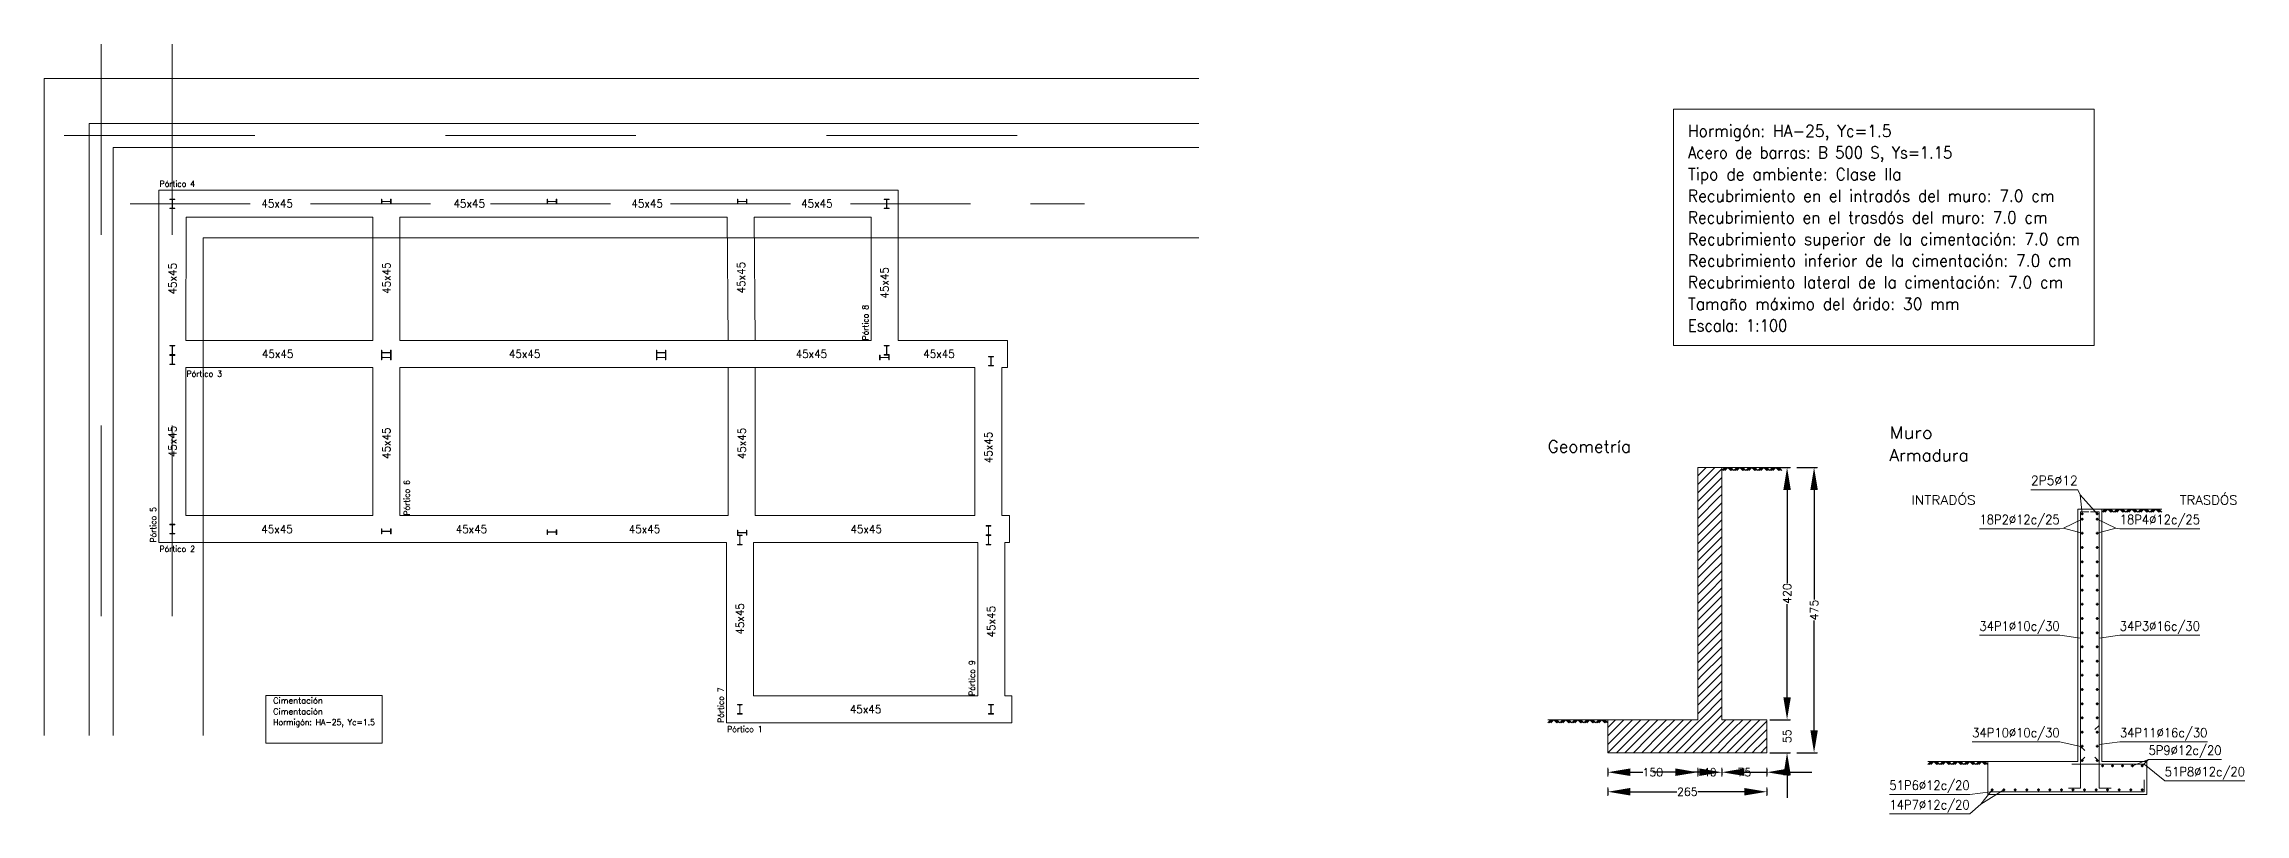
# Model space of a CAD drawing. Header units: millimetres. Extents: x 1 to 227, y -3 to 111.
# Drawn here: x 7.53 to 44.2, y 98.13 to 110.95 of the extents above; entities that cross this region are included whole.
import ezdxf
from ezdxf.enums import TextEntityAlignment as Align

# ---------------------------------------------------------------- set-up
doc = ezdxf.new("R2010")
doc.units = ezdxf.units.MM
for name, pattern in [('CYPE_PUNTO', [0.075, 0, -0.075]), ('Dash', [6.35, 3.175, -3.175]), ('Trazo pequeño', [3, 2, -1])]:
    doc.linetypes.add(name, pattern=pattern)
for name, color, linetype, lineweight in [('A-DETL', 90, 'Continuous', 5), ('BARRAS', 4, 'Continuous', 9), ('COTAS_BARRAS', 3, 'Continuous', 0), ('COTAS_GEOMETRIA', 3, 'Continuous', 0), ('GEOMETRIA', 2, 'Continuous', 0), ('LINEAS_REF_COTAS_GEOMETRIA', 3, 'Continuous', 0), ('MARCAS_SOLAPE', 3, 'Continuous', 0), ('REF_LINEA', 3, 'Continuous', 0), ('S-COLS', 52, 'Continuous', 5), ('TABLAS', 1, 'Continuous', 9), ('TITULOS', 9, 'Continuous', 0), ('VIG_CARAS', 5, 'Continuous', 9), ('VIG_DIM_VIGAS', 3, 'Continuous', 15), ('VIG_REF_PORTICOS', 3, 'Continuous', 9)]:
    doc.layers.add(name, color=color, linetype=linetype, lineweight=lineweight)
doc.styles.add('CYPETXT_0.2_romans', font='romans__.ttf', dxfattribs={"height": 0.133333})
doc.styles.add('CYPETXT_romans', font='romans__.ttf', dxfattribs={"height": 0.2})
doc.dimstyles.new('cype_arrow', dxfattribs={"dimtxt": 0.18, "dimasz": 0.375, "dimexe": 0.05, "dimexo": 0.05, "dimgap": 0, "dimtad": 0, "dimdec": 4, "dimzin": 0, "dimdsep": 46, "dimtxsty": 'CYPETXT_0.2_romans', "dimcen": 0.09, "dimadec": 0, "dimazin": 0, "dimtfac": 1, "dimtdec": 4, "dimtofl": 0, "dimtmove": 2, "dimatfit": 3, "dimfxl": 1, "dimtolj": 1, "dimtzin": 0, "dimarcsym": 0})

# ---------------------------------------------------------------- blocks, each defined once
blk = doc.blocks.new('TINI - IPE - Pilares - IPE 160-2355457-ESTRUCTURA CIMENTACION _ ESTRUCTURA')
at = {"layer": 'S-COLS'}
for p, q in [((-41, 80), (-41, 72.6)), ((41, 80), (-41, 80)), ((-41, 72.6), (-11.5, 72.6)), ((-2.5, 63.6), (-2.5, -63.6)), ((2.5, -63.6), (2.5, 63.6)), ((11.5, 72.6), (41, 72.6)), ((41, 72.6), (41, 80)), ((-11.5, -72.6), (-41, -72.6)), ((-41, -72.6), (-41, -80)), ((-41, -80), (41, -80)), ((41, -72.6), (11.5, -72.6)), ((41, -80), (41, -72.6))]:
    blk.add_line(p, q, dxfattribs=at)
for centre, start, end in [((-11.5, 63.6), 0, 90), ((11.5, 63.6), 90, 180), ((-11.5, -63.6), 270, 0), ((11.5, -63.6), 180, 270)]:
    blk.add_arc(centre, 9, start, end, dxfattribs=at)
blk = doc.blocks.new('TINI - IPE - Pilares - IPE 160-2206085-ESTRUCTURA CIMENTACION _ ESTRUCTURA')
at = {"layer": 'S-COLS'}
for p, q in [((-41, 80), (-41, 72.6)), ((41, 80), (-41, 80)), ((-41, 72.6), (-11.5, 72.6)), ((-2.5, 63.6), (-2.5, -63.6)), ((2.5, -63.6), (2.5, 63.6)), ((11.5, 72.6), (41, 72.6)), ((41, 72.6), (41, 80)), ((-11.5, -72.6), (-41, -72.6)), ((-41, -72.6), (-41, -80)), ((-41, -80), (41, -80)), ((41, -72.6), (11.5, -72.6)), ((41, -80), (41, -72.6))]:
    blk.add_line(p, q, dxfattribs=at)
for centre, start, end in [((-11.5, 63.6), 0, 90), ((11.5, 63.6), 90, 180), ((-11.5, -63.6), 270, 0), ((11.5, -63.6), 180, 270)]:
    blk.add_arc(centre, 9, start, end, dxfattribs=at)
blk = doc.blocks.new('TINI - IPE - Pilares - IPE 160-2206086-ESTRUCTURA CIMENTACION _ ESTRUCTURA')
at = {"layer": 'S-COLS'}
for p, q in [((-41, 80), (41, 80)), ((-41, 72.6), (-41, 80)), ((-11.5, 72.6), (-41, 72.6)), ((-2.5, -63.6), (-2.5, 63.6)), ((2.5, 63.6), (2.5, -63.6)), ((41, 72.6), (11.5, 72.6)), ((41, 80), (41, 72.6)), ((-41, -72.6), (-11.5, -72.6)), ((-41, -80), (-41, -72.6)), ((41, -80), (-41, -80)), ((11.5, -72.6), (41, -72.6)), ((41, -72.6), (41, -80))]:
    blk.add_line(p, q, dxfattribs=at)
for centre, start, end in [((-11.5, 63.6), 360, 90), ((11.5, 63.6), 90, 180), ((-11.5, -63.6), 270, 360), ((11.5, -63.6), 180, 270)]:
    blk.add_arc(centre, 9, start, end, dxfattribs=at)
blk = doc.blocks.new('A$C450033de')
at = {"layer": 'S-COLS', "color": 8}
for name, p in [('TINI - IPE - Pilares - IPE 160-2206086-ESTRUCTURA CIMENTACION _ ESTRUCTURA', (41, 8496)), ('TINI - IPE - Pilares - IPE 160-2206086-ESTRUCTURA CIMENTACION _ ESTRUCTURA', (41, 6058)), ('TINI - IPE - Pilares - IPE 160-2206086-ESTRUCTURA CIMENTACION _ ESTRUCTURA', (41, 5898)), ('TINI - IPE - Pilares - IPE 160-2206085-ESTRUCTURA CIMENTACION _ ESTRUCTURA', (11941, 6058)), ('TINI - IPE - Pilares - IPE 160-2206086-ESTRUCTURA CIMENTACION _ ESTRUCTURA', (41, 3080))]:
    blk.add_blockref(name, p, dxfattribs=at)
for name, p, rotation in [('TINI - IPE - Pilares - IPE 160-2355457-ESTRUCTURA CIMENTACION _ ESTRUCTURA', (3604, 8535), 89.9999999999999), ('TINI - IPE - Pilares - IPE 160-2355457-ESTRUCTURA CIMENTACION _ ESTRUCTURA', (6363, 8535), 89.9999999999999), ('TINI - IPE - Pilares - IPE 160-2206085-ESTRUCTURA CIMENTACION _ ESTRUCTURA', (9533, 8535), 89.9999999999999), ('TINI - IPE - Pilares - IPE 160-2355457-ESTRUCTURA CIMENTACION _ ESTRUCTURA', (11941, 8496), 180), ('TINI - IPE - Pilares - IPE 160-2206085-ESTRUCTURA CIMENTACION _ ESTRUCTURA', (3604, 6019), 269.9999999999999), ('TINI - IPE - Pilares - IPE 160-2206085-ESTRUCTURA CIMENTACION _ ESTRUCTURA', (3604, 5937), 89.9999999999999), ('TINI - IPE - Pilares - IPE 160-2206085-ESTRUCTURA CIMENTACION _ ESTRUCTURA', (8183, 6019), 90.00000000000001), ('TINI - IPE - Pilares - IPE 160-2206085-ESTRUCTURA CIMENTACION _ ESTRUCTURA', (8183, 5937), 89.9999999999999), ('TINI - IPE - Pilares - IPE 160-2206085-ESTRUCTURA CIMENTACION _ ESTRUCTURA', (11902, 5937), 89.9999999999999), ('TINI - IPE - Pilares - IPE 160-2206085-ESTRUCTURA CIMENTACION _ ESTRUCTURA', (13679, 5876), 180), ('TINI - IPE - Pilares - IPE 160-2206085-ESTRUCTURA CIMENTACION _ ESTRUCTURA', (3604, 3041), 269.9999999999999), ('TINI - IPE - Pilares - IPE 160-2206085-ESTRUCTURA CIMENTACION _ ESTRUCTURA', (6363, 3029), 90.00000000000001), ('TINI - IPE - Pilares - IPE 160-2206085-ESTRUCTURA CIMENTACION _ ESTRUCTURA', (9533, 3019), 90.00000000000001), ('TINI - IPE - Pilares - IPE 160-2206085-ESTRUCTURA CIMENTACION _ ESTRUCTURA', (9494, 2898), 180), ('TINI - IPE - Pilares - IPE 160-2206085-ESTRUCTURA CIMENTACION _ ESTRUCTURA', (13637, 3058), 180), ('TINI - IPE - Pilares - IPE 160-2206085-ESTRUCTURA CIMENTACION _ ESTRUCTURA', (13637, 2898), 180), ('TINI - IPE - Pilares - IPE 160-2206085-ESTRUCTURA CIMENTACION _ ESTRUCTURA', (9494, 80), 180), ('TINI - IPE - Pilares - IPE 160-2206085-ESTRUCTURA CIMENTACION _ ESTRUCTURA', (13679, 80), 180)]:
    blk.add_blockref(name, p, dxfattribs=dict(at, rotation=rotation))
blk = doc.blocks.new('*D141')
at = {"layer": 'COTAS_GEOMETRIA', "color": 0, "lineweight": -2, "transparency": 16777216}
for p, q in [((33.58, 98.876), (33.58, 98.776)), ((33.955, 98.826), (34.166, 98.826)), ((34.705, 98.826), (34.494, 98.826)), ((35.08, 98.876), (35.08, 98.776))]:
    blk.add_line(p, q, dxfattribs=at)
at = {"layer": 'COTAS_GEOMETRIA', "color": 0, "transparency": 16777216}
for points in [[(33.955, 98.889), (33.955, 98.764), (33.58, 98.826)], [(34.705, 98.889), (34.705, 98.764), (35.08, 98.826)]]:
    blk.add_solid(points, dxfattribs=at)
at = {"layer": 'Defpoints', "color": 0, "transparency": 16777216}
for p in [(33.58, 98.926), (35.08, 98.926), (35.08, 98.826)]:
    blk.add_point(p, dxfattribs=at)
at = {"layer": 'COTAS_GEOMETRIA', "color": 0, "transparency": 16777216, "insert": (34.33, 98.826), "char_height": 0.1333, "attachment_point": 5, "style": 'CYPETXT_0.2_romans'}
blk.add_mtext('\\A1;150', dxfattribs=at)
blk = doc.blocks.new('*D142')
at = {"layer": 'COTAS_GEOMETRIA', "color": 0, "lineweight": -2, "transparency": 16777216}
for p, q in [((34.705, 98.826), (34.33, 98.826)), ((35.08, 98.876), (35.08, 98.776)), ((35.48, 98.876), (35.48, 98.776)), ((35.855, 98.826), (36.23, 98.826))]:
    blk.add_line(p, q, dxfattribs=at)
at = {"layer": 'COTAS_GEOMETRIA', "color": 0, "transparency": 16777216}
for points in [[(34.705, 98.889), (34.705, 98.764), (35.08, 98.826)], [(35.855, 98.889), (35.855, 98.764), (35.48, 98.826)]]:
    blk.add_solid(points, dxfattribs=at)
at = {"layer": 'Defpoints', "color": 0, "transparency": 16777216}
for p in [(35.08, 98.926), (35.48, 98.926), (35.48, 98.826)]:
    blk.add_point(p, dxfattribs=at)
at = {"layer": 'COTAS_GEOMETRIA', "color": 0, "transparency": 16777216, "insert": (35.28, 98.826), "char_height": 0.1333, "attachment_point": 5, "style": 'CYPETXT_0.2_romans'}
blk.add_mtext('\\A1;40', dxfattribs=at)
blk = doc.blocks.new('*D143')
at = {"layer": 'COTAS_GEOMETRIA', "color": 0, "lineweight": -2, "transparency": 16777216}
for p, q in [((35.105, 98.826), (34.73, 98.826)), ((35.48, 98.876), (35.48, 98.776)), ((36.23, 98.876), (36.23, 98.776)), ((36.605, 98.826), (36.98, 98.826))]:
    blk.add_line(p, q, dxfattribs=at)
at = {"layer": 'COTAS_GEOMETRIA', "color": 0, "transparency": 16777216}
for points in [[(35.105, 98.889), (35.105, 98.764), (35.48, 98.826)], [(36.605, 98.889), (36.605, 98.764), (36.23, 98.826)]]:
    blk.add_solid(points, dxfattribs=at)
at = {"layer": 'Defpoints', "color": 0, "transparency": 16777216}
for p in [(35.48, 98.926), (36.23, 98.926), (36.23, 98.826)]:
    blk.add_point(p, dxfattribs=at)
at = {"layer": 'COTAS_GEOMETRIA', "color": 0, "transparency": 16777216, "insert": (35.855, 98.826), "char_height": 0.1333, "attachment_point": 5, "style": 'CYPETXT_0.2_romans'}
blk.add_mtext('\\A1;75', dxfattribs=at)
blk = doc.blocks.new('*D144')
at = {"layer": 'COTAS_GEOMETRIA', "color": 0, "lineweight": -2, "transparency": 16777216}
for p, q in [((33.58, 98.551), (33.58, 98.451)), ((33.955, 98.501), (34.73, 98.501)), ((35.855, 98.501), (35.079, 98.501)), ((36.23, 98.551), (36.23, 98.451))]:
    blk.add_line(p, q, dxfattribs=at)
at = {"layer": 'COTAS_GEOMETRIA', "color": 0, "transparency": 16777216}
for points in [[(33.955, 98.564), (33.955, 98.439), (33.58, 98.501)], [(35.855, 98.564), (35.855, 98.439), (36.23, 98.501)]]:
    blk.add_solid(points, dxfattribs=at)
at = {"layer": 'Defpoints', "color": 0, "transparency": 16777216}
for p in [(33.58, 98.601), (36.23, 98.601), (36.23, 98.501)]:
    blk.add_point(p, dxfattribs=at)
at = {"layer": 'COTAS_GEOMETRIA', "color": 0, "transparency": 16777216, "insert": (34.905, 98.501), "char_height": 0.1333, "attachment_point": 5, "style": 'CYPETXT_0.2_romans'}
blk.add_mtext('\\A1;265', dxfattribs=at)
blk = doc.blocks.new('*D145')
at = {"layer": 'COTAS_GEOMETRIA', "color": 0, "lineweight": -2, "transparency": 16777216}
for p, q in [((36.567, 100.076), (36.567, 100.451)), ((36.28, 99.701), (36.617, 99.701)), ((36.28, 99.151), (36.617, 99.151)), ((36.567, 98.776), (36.567, 98.401))]:
    blk.add_line(p, q, dxfattribs=at)
at = {"layer": 'COTAS_GEOMETRIA', "color": 0, "transparency": 16777216}
for points in [[(36.505, 100.076), (36.63, 100.076), (36.567, 99.701)], [(36.505, 98.776), (36.63, 98.776), (36.567, 99.151)]]:
    blk.add_solid(points, dxfattribs=at)
at = {"layer": 'Defpoints', "color": 0, "transparency": 16777216}
for p in [(36.23, 99.701), (36.567, 99.701), (36.23, 99.151)]:
    blk.add_point(p, dxfattribs=at)
at = {"layer": 'COTAS_GEOMETRIA', "color": 0, "transparency": 16777216, "insert": (36.567, 99.426), "char_height": 0.1333, "attachment_point": 5, "rotation": 90, "style": 'CYPETXT_0.2_romans'}
blk.add_mtext('\\A1;55', dxfattribs=at)
blk = doc.blocks.new('*D146')
at = {"layer": 'COTAS_GEOMETRIA', "color": 0, "lineweight": -2, "transparency": 16777216}
for p, q in [((36.28, 103.901), (36.617, 103.901)), ((36.567, 103.526), (36.567, 101.976)), ((36.567, 100.076), (36.567, 101.627)), ((36.28, 99.701), (36.617, 99.701))]:
    blk.add_line(p, q, dxfattribs=at)
at = {"layer": 'COTAS_GEOMETRIA', "color": 0, "transparency": 16777216}
for points in [[(36.505, 103.526), (36.63, 103.526), (36.567, 103.901)], [(36.505, 100.076), (36.63, 100.076), (36.567, 99.701)]]:
    blk.add_solid(points, dxfattribs=at)
at = {"layer": 'Defpoints', "color": 0, "transparency": 16777216}
for p in [(36.23, 103.901), (36.567, 103.901), (36.23, 99.701)]:
    blk.add_point(p, dxfattribs=at)
at = {"layer": 'COTAS_GEOMETRIA', "color": 0, "transparency": 16777216, "insert": (36.567, 101.801), "char_height": 0.1333, "attachment_point": 5, "rotation": 90, "style": 'CYPETXT_0.2_romans'}
blk.add_mtext('\\A1;420', dxfattribs=at)
blk = doc.blocks.new('*D147')
at = {"layer": 'COTAS_GEOMETRIA', "color": 0, "lineweight": -2, "transparency": 16777216}
for p, q in [((36.73, 103.901), (37.067, 103.901)), ((37.017, 103.526), (37.017, 101.701)), ((37.017, 99.526), (37.017, 101.352)), ((36.73, 99.151), (37.067, 99.151))]:
    blk.add_line(p, q, dxfattribs=at)
at = {"layer": 'COTAS_GEOMETRIA', "color": 0, "transparency": 16777216}
for points in [[(36.955, 103.526), (37.08, 103.526), (37.017, 103.901)], [(36.955, 99.526), (37.08, 99.526), (37.017, 99.151)]]:
    blk.add_solid(points, dxfattribs=at)
at = {"layer": 'Defpoints', "color": 0, "transparency": 16777216}
for p in [(36.68, 103.901), (37.017, 103.901), (36.68, 99.151)]:
    blk.add_point(p, dxfattribs=at)
at = {"layer": 'COTAS_GEOMETRIA', "color": 0, "transparency": 16777216, "insert": (37.017, 101.526), "char_height": 0.1333, "attachment_point": 5, "rotation": 90, "style": 'CYPETXT_0.2_romans'}
blk.add_mtext('\\A1;475', dxfattribs=at)

msp = doc.modelspace()

# ---------------------------------------------------------------- linework, layer by layer
at = {"layer": 'A-DETL', "linetype": 'Dash', "lineweight": 9}
for p, q in [((8.47734, 110.95209), (8.47734, 99.43959)), ((9.66434, 110.95209), (9.66434, 99.43959)), ((7.86434, 109.42709), (26.76434, 109.42709))]:
    msp.add_line(p, q, dxfattribs=at)
at = {"layer": 'A-DETL', "linetype": 'Trazo pequeño', "lineweight": 20}
msp.add_line((8.96434, 108.29109), (24.86434, 108.29109), dxfattribs=at)
at = {"layer": 'BARRAS'}
for p, q in [((41.46215, 103.13124), (41.50715, 103.13124)), ((41.46215, 103.04124), (41.50715, 103.04124)), ((41.48465, 103.10874), (41.48465, 103.15374)), ((41.48465, 103.01874), (41.48465, 103.06374)), ((41.71215, 103.13124), (41.75715, 103.13124)), ((41.71215, 103.04124), (41.75715, 103.04124)), ((41.73465, 103.10874), (41.73465, 103.15374)), ((41.73465, 103.01874), (41.73465, 103.06374)), ((41.46215, 102.80477), (41.50715, 102.80477)), ((41.48465, 102.78227), (41.48465, 102.82727)), ((41.71215, 102.80477), (41.75715, 102.80477)), ((41.73465, 102.78227), (41.73465, 102.82727)), ((41.46215, 102.56829), (41.50715, 102.56829)), ((41.46215, 102.33182), (41.50715, 102.33182)), ((41.48465, 102.54579), (41.48465, 102.59079)), ((41.48465, 102.30932), (41.48465, 102.35432)), ((41.71215, 102.56829), (41.75715, 102.56829)), ((41.71215, 102.33182), (41.75715, 102.33182)), ((41.73465, 102.54579), (41.73465, 102.59079)), ((41.73465, 102.30932), (41.73465, 102.35432)), ((41.46215, 102.09535), (41.50715, 102.09535)), ((41.48465, 102.07285), (41.48465, 102.11785)), ((41.71215, 102.09535), (41.75715, 102.09535)), ((41.73465, 102.07285), (41.73465, 102.11785)), ((41.46215, 101.85888), (41.50715, 101.85888)), ((41.46215, 101.62241), (41.50715, 101.62241)), ((41.48465, 101.83638), (41.48465, 101.88138)), ((41.48465, 101.59991), (41.48465, 101.64491)), ((41.71215, 101.85888), (41.75715, 101.85888)), ((41.71215, 101.62241), (41.75715, 101.62241)), ((41.73465, 101.83638), (41.73465, 101.88138)), ((41.73465, 101.59991), (41.73465, 101.64491)), ((41.46215, 101.38594), (41.50715, 101.38594)), ((41.48465, 101.36344), (41.48465, 101.40844)), ((41.71215, 101.38594), (41.75715, 101.38594)), ((41.73465, 101.36344), (41.73465, 101.40844)), ((41.46215, 101.14947), (41.50715, 101.14947)), ((41.46215, 100.913), (41.50715, 100.913)), ((41.48465, 101.12697), (41.48465, 101.17197)), ((41.48465, 100.8905), (41.48465, 100.9355)), ((41.71215, 101.14947), (41.75715, 101.14947)), ((41.71215, 100.913), (41.75715, 100.913)), ((41.73465, 101.12697), (41.73465, 101.17197)), ((41.73465, 100.8905), (41.73465, 100.9355)), ((41.46215, 100.67653), (41.50715, 100.67653)), ((41.48465, 100.65403), (41.48465, 100.69903)), ((41.71215, 100.67653), (41.75715, 100.67653)), ((41.73465, 100.65403), (41.73465, 100.69903)), ((41.46215, 100.44006), (41.50715, 100.44006)), ((41.46215, 100.20359), (41.50715, 100.20359)), ((41.48465, 100.41756), (41.48465, 100.46256)), ((41.48465, 100.18109), (41.48465, 100.22609)), ((41.71215, 100.44006), (41.75715, 100.44006)), ((41.71215, 100.20359), (41.75715, 100.20359)), ((41.73465, 100.41756), (41.73465, 100.46256)), ((41.73465, 100.18109), (41.73465, 100.22609)), ((41.46215, 99.96712), (41.50715, 99.96712)), ((41.48465, 99.94462), (41.48465, 99.98962)), ((41.48465, 99.70815), (41.48465, 99.75315)), ((41.71215, 99.96712), (41.75715, 99.96712)), ((41.73465, 99.94462), (41.73465, 99.98962)), ((41.73465, 99.70815), (41.73465, 99.75315)), ((41.46215, 99.73065), (41.50715, 99.73065)), ((41.46215, 99.49418), (41.50715, 99.49418)), ((41.48465, 99.47168), (41.48465, 99.51668)), ((41.71215, 99.73065), (41.75715, 99.73065)), ((41.71215, 99.49418), (41.75715, 99.49418)), ((41.73465, 99.47168), (41.73465, 99.51668)), ((41.46215, 99.25771), (41.50715, 99.25771)), ((41.46215, 99.02124), (41.50715, 99.02124)), ((41.48465, 99.23521), (41.48465, 99.28021)), ((41.48465, 98.99874), (41.48465, 99.04374)), ((41.71215, 99.25771), (41.75715, 99.25771)), ((41.71215, 99.02124), (41.75715, 99.02124)), ((41.73465, 99.23521), (41.73465, 99.28021)), ((41.73465, 98.99874), (41.73465, 99.04374)), ((41.80215, 98.93124), (41.84715, 98.93124)), ((41.82465, 98.90874), (41.82465, 98.95374)), ((41.96715, 98.93124), (42.01215, 98.93124)), ((41.98965, 98.90874), (41.98965, 98.95374)), ((42.13215, 98.93124), (42.17715, 98.93124)), ((42.15465, 98.90874), (42.15465, 98.95374)), ((42.29715, 98.93124), (42.34215, 98.93124)), ((42.31965, 98.90874), (42.31965, 98.95374)), ((42.46215, 98.93124), (42.50715, 98.93124)), ((42.48465, 98.90874), (42.48465, 98.95374)), ((39.96215, 98.53124), (40.00715, 98.53124)), ((39.98465, 98.50874), (39.98465, 98.55374)), ((40.15446, 98.53124), (40.19946, 98.53124)), ((40.17696, 98.50874), (40.17696, 98.55374)), ((40.34677, 98.53124), (40.39177, 98.53124)), ((40.36927, 98.50874), (40.36927, 98.55374)), ((40.53908, 98.53124), (40.58408, 98.53124)), ((40.56158, 98.50874), (40.56158, 98.55374)), ((40.73138, 98.53124), (40.77638, 98.53124)), ((40.75388, 98.50874), (40.75388, 98.55374)), ((40.92369, 98.53124), (40.96869, 98.53124)), ((40.94619, 98.50874), (40.94619, 98.55374)), ((41.116, 98.53124), (41.161, 98.53124)), ((41.1385, 98.50874), (41.1385, 98.55374)), ((41.30831, 98.53124), (41.35331, 98.53124)), ((41.33081, 98.50874), (41.33081, 98.55374)), ((41.50062, 98.53124), (41.54562, 98.53124)), ((41.52312, 98.50874), (41.52312, 98.55374)), ((41.69292, 98.53124), (41.73792, 98.53124)), ((41.71542, 98.50874), (41.71542, 98.55374)), ((41.88523, 98.53124), (41.93023, 98.53124)), ((41.90773, 98.50874), (41.90773, 98.55374)), ((42.07754, 98.53124), (42.12254, 98.53124)), ((42.10004, 98.50874), (42.10004, 98.55374)), ((42.26985, 98.53124), (42.31485, 98.53124)), ((42.29235, 98.50874), (42.29235, 98.55374)), ((42.46215, 98.53124), (42.50715, 98.53124)), ((42.48465, 98.50874), (42.48465, 98.55374))]:
    msp.add_line(p, q, dxfattribs=at)
for points in [[(41.59465, 103.16124), (41.45465, 103.16124), (41.45465, 99.00624)], [(41.76465, 99.00624), (41.76465, 103.16124), (41.62465, 103.16124)], [(41.96465, 98.56124), (41.76465, 98.56124), (41.76465, 99.00624), (41.76465, 99.60624)], [(41.45465, 99.25624), (41.45465, 99.00624), (41.45465, 98.56124), (41.25465, 98.56124)], [(39.95465, 98.50124), (42.51465, 98.50124), (42.51465, 98.70124)], [(42.51465, 98.96124), (41.80965, 98.96124), (41.30965, 98.96124)]]:
    msp.add_lwpolyline(points, dxfattribs=at)
for centre in [(41.48465, 103.13124), (41.48465, 103.04124), (41.73465, 103.13124), (41.73465, 103.04124), (41.48465, 102.80477), (41.73465, 102.80477), (41.48465, 102.56829), (41.48465, 102.33182), (41.73465, 102.56829), (41.73465, 102.33182), (41.48465, 102.09535), (41.73465, 102.09535), (41.48465, 101.85888), (41.48465, 101.62241), (41.73465, 101.85888), (41.73465, 101.62241), (41.48465, 101.38594), (41.73465, 101.38594), (41.48465, 101.14947), (41.48465, 100.913), (41.73465, 101.14947), (41.73465, 100.913), (41.48465, 100.67653), (41.73465, 100.67653), (41.48465, 100.44006), (41.48465, 100.20359), (41.73465, 100.44006), (41.73465, 100.20359), (41.48465, 99.96712), (41.48465, 99.73065), (41.73465, 99.96712), (41.73465, 99.73065), (41.48465, 99.49418), (41.73465, 99.49418), (41.48465, 99.25771), (41.48465, 99.02124), (41.73465, 99.25771), (41.73465, 99.02124), (41.82465, 98.93124), (41.98965, 98.93124), (42.15465, 98.93124), (42.31965, 98.93124), (42.48465, 98.93124), (39.98465, 98.53124), (40.17696, 98.53124), (40.36927, 98.53124), (40.56158, 98.53124), (40.75388, 98.53124), (40.94619, 98.53124), (41.1385, 98.53124), (41.33081, 98.53124), (41.52312, 98.53124), (41.71542, 98.53124), (41.90773, 98.53124), (42.10004, 98.53124), (42.29235, 98.53124), (42.48465, 98.53124)]:
    msp.add_circle(centre, 0.015, dxfattribs=at)
at = {"layer": 'GEOMETRIA'}
for p, q in [((35.07965, 103.61839), (35.3625, 103.90124)), ((35.07965, 103.75981), (35.22108, 103.90124)), ((35.07965, 103.47697), (35.4771, 103.87442)), ((35.4771, 103.87442), (35.47965, 103.87697)), ((35.47965, 103.85124), (35.52965, 103.90124)), ((35.47965, 103.90124), (36.47965, 103.90124)), ((35.50465, 103.85124), (35.55465, 103.90124)), ((35.60465, 103.90124), (35.65465, 103.85124)), ((35.70465, 103.85124), (35.75465, 103.90124)), ((35.80465, 103.90124), (35.85465, 103.85124)), ((35.90465, 103.85124), (35.95465, 103.90124)), ((36.00465, 103.90124), (36.05465, 103.85124)), ((36.10465, 103.85124), (36.15465, 103.90124)), ((36.20465, 103.90124), (36.25465, 103.85124)), ((36.30465, 103.85124), (36.35465, 103.90124)), ((36.40465, 103.90124), (36.45465, 103.85124)), ((36.42965, 103.90124), (36.47965, 103.85124)), ((35.07965, 103.33555), (35.46221, 103.71811)), ((35.07965, 103.19413), (35.44733, 103.5618)), ((35.43244, 103.40549), (35.47965, 103.45271)), ((35.44733, 103.5618), (35.47965, 103.59413)), ((35.46221, 103.71811), (35.47965, 103.73555)), ((35.07965, 103.05271), (35.43244, 103.40549)), ((35.07965, 102.91129), (35.41755, 103.24919)), ((35.07965, 102.76986), (35.40267, 103.09288)), ((35.40267, 103.09288), (35.47965, 103.16986)), ((35.41755, 103.24919), (35.47965, 103.31129)), ((35.07965, 102.62844), (35.38778, 102.93657)), ((35.07965, 102.48702), (35.37289, 102.78026)), ((35.35801, 102.62396), (35.47965, 102.7456)), ((35.37289, 102.78026), (35.47965, 102.88702)), ((35.38778, 102.93657), (35.47965, 103.02844)), ((35.07965, 102.3456), (35.35801, 102.62396)), ((35.07965, 102.20418), (35.34312, 102.46765)), ((35.07965, 102.06276), (35.32824, 102.31134)), ((35.31335, 102.15503), (35.47965, 102.32134)), ((35.32824, 102.31134), (35.47965, 102.46276)), ((35.34312, 102.46765), (35.47965, 102.60418)), ((35.07965, 101.92134), (35.31335, 102.15503)), ((35.07965, 101.77992), (35.29846, 101.99872)), ((35.28358, 101.84242), (35.47965, 102.03849)), ((35.29846, 101.99872), (35.47965, 102.17992)), ((35.07965, 101.63849), (35.28358, 101.84242)), ((35.07965, 101.49707), (35.26869, 101.68611)), ((35.23892, 101.37349), (35.47965, 101.61423)), ((35.2538, 101.5298), (35.47965, 101.75565)), ((35.26869, 101.68611), (35.47965, 101.89707)), ((35.07965, 101.35565), (35.2538, 101.5298)), ((35.07965, 101.21423), (35.23892, 101.37349)), ((35.07965, 101.07281), (35.22403, 101.21718)), ((35.20914, 101.06088), (35.47965, 101.33139)), ((35.22403, 101.21718), (35.47965, 101.47281)), ((35.07965, 100.93139), (35.20914, 101.06088)), ((35.07965, 100.78997), (35.19426, 100.90457)), ((35.16448, 100.59195), (35.47965, 100.90712)), ((35.17937, 100.74826), (35.47965, 101.04854)), ((35.19426, 100.90457), (35.47965, 101.18997)), ((35.07965, 100.64854), (35.17937, 100.74826)), ((35.07965, 100.50712), (35.16448, 100.59195)), ((35.11982, 100.12303), (35.47965, 100.48286)), ((35.13471, 100.27934), (35.47965, 100.62428)), ((35.1496, 100.43565), (35.47965, 100.7657)), ((35.07965, 100.3657), (35.1496, 100.43565)), ((35.07965, 100.22428), (35.13471, 100.27934)), ((35.07965, 100.08286), (35.11982, 100.12303)), ((35.09005, 99.81041), (35.47965, 100.20002)), ((35.10494, 99.96672), (35.47965, 100.34144)), ((35.07965, 99.94144), (35.10494, 99.96672)), ((35.07965, 99.80002), (35.09005, 99.81041)), ((35.12229, 99.70124), (35.47965, 100.0586)), ((35.26372, 99.70124), (35.47965, 99.91717)), ((35.40514, 99.70124), (35.47965, 99.77575)), ((32.57965, 99.65124), (32.62965, 99.70124)), ((32.57965, 99.70124), (33.57965, 99.70124)), ((32.60465, 99.65124), (32.65465, 99.70124)), ((32.70465, 99.70124), (32.75465, 99.65124)), ((32.80465, 99.65124), (32.85465, 99.70124)), ((32.90465, 99.70124), (32.95465, 99.65124)), ((33.00465, 99.65124), (33.05465, 99.70124)), ((33.10465, 99.70124), (33.15465, 99.65124)), ((33.20465, 99.65124), (33.25465, 99.70124)), ((33.30465, 99.70124), (33.35465, 99.65124)), ((33.40465, 99.65124), (33.45465, 99.70124)), ((33.50465, 99.70124), (33.55465, 99.65124)), ((33.52965, 99.70124), (33.57965, 99.65124)), ((33.57965, 99.28997), (33.99092, 99.70124)), ((33.57965, 99.43139), (33.8495, 99.70124)), ((33.57965, 99.57281), (33.70808, 99.70124)), ((33.5839, 99.15279), (34.13235, 99.70124)), ((33.8072, 99.23467), (34.27377, 99.70124)), ((34.00661, 99.15124), (34.25379, 99.39842)), ((34.0305, 99.31654), (34.41519, 99.70124)), ((34.14803, 99.15124), (34.47709, 99.4803)), ((34.25379, 99.39842), (34.55661, 99.70124)), ((34.28945, 99.15124), (34.70039, 99.56217)), ((34.43087, 99.15124), (34.92368, 99.64405)), ((34.47709, 99.4803), (34.69803, 99.70124)), ((34.57229, 99.15124), (35.1085, 99.68744)), ((34.70039, 99.56217), (34.83945, 99.70124)), ((34.71372, 99.15124), (35.20417, 99.64169)), ((34.85514, 99.15124), (35.29983, 99.59593)), ((34.92368, 99.64405), (34.98087, 99.70124)), ((34.99656, 99.15124), (35.3955, 99.55018)), ((35.1085, 99.68744), (35.12229, 99.70124)), ((35.13798, 99.15124), (35.49117, 99.50442)), ((35.20417, 99.64169), (35.26372, 99.70124)), ((35.2794, 99.15124), (35.58684, 99.45867)), ((35.29983, 99.59593), (35.40514, 99.70124)), ((35.3955, 99.55018), (35.51825, 99.67293)), ((35.42082, 99.15124), (35.6825, 99.41292)), ((35.49117, 99.50442), (35.59984, 99.6131)), ((35.51825, 99.67293), (35.54656, 99.70124)), ((35.58684, 99.45867), (35.68143, 99.55327)), ((35.59984, 99.6131), (35.68798, 99.70124)), ((35.68143, 99.55327), (35.8294, 99.70124)), ((35.6825, 99.41292), (35.76302, 99.49343)), ((35.76302, 99.49343), (35.97082, 99.70124)), ((35.77817, 99.36716), (35.84461, 99.4336)), ((35.84461, 99.4336), (36.11224, 99.70124)), ((35.87384, 99.32141), (35.9262, 99.37377)), ((35.9262, 99.37377), (36.22965, 99.67722)), ((36.00779, 99.31394), (36.22965, 99.5358)), ((36.08938, 99.25411), (36.22965, 99.39438)), ((33.58235, 99.15124), (33.5839, 99.15279)), ((33.72377, 99.15124), (33.8072, 99.23467)), ((33.86519, 99.15124), (34.0305, 99.31654)), ((35.56224, 99.15124), (35.77817, 99.36716)), ((35.70367, 99.15124), (35.87384, 99.32141)), ((35.84509, 99.15124), (35.96951, 99.27565)), ((35.96951, 99.27565), (36.00779, 99.31394)), ((35.98651, 99.15124), (36.06517, 99.2299)), ((36.06517, 99.2299), (36.08938, 99.25411)), ((36.12793, 99.15124), (36.16084, 99.18415)), ((36.16084, 99.18415), (36.17097, 99.19427)), ((36.17097, 99.19427), (36.22965, 99.25296))]:
    msp.add_line(p, q, dxfattribs=at)
at = {"layer": 'GEOMETRIA', "color": 7}
for p, q in [((41.80965, 103.15624), (41.85965, 103.20624)), ((41.80965, 103.20624), (42.80965, 103.20624)), ((41.83465, 103.15624), (41.88465, 103.20624)), ((41.93465, 103.20624), (41.98465, 103.15624)), ((42.03465, 103.15624), (42.08465, 103.20624)), ((42.13465, 103.20624), (42.18465, 103.15624)), ((42.23465, 103.15624), (42.28465, 103.20624)), ((42.33465, 103.20624), (42.38465, 103.15624)), ((42.43465, 103.15624), (42.48465, 103.20624)), ((42.53465, 103.20624), (42.58465, 103.15624)), ((42.63465, 103.15624), (42.68465, 103.20624)), ((42.73465, 103.20624), (42.78465, 103.15624)), ((42.75965, 103.20624), (42.80965, 103.15624)), ((38.90965, 98.95624), (38.95965, 99.00624)), ((38.90965, 99.00624), (39.90965, 99.00624)), ((38.93465, 98.95624), (38.98465, 99.00624)), ((39.03465, 99.00624), (39.08465, 98.95624)), ((39.13465, 98.95624), (39.18465, 99.00624)), ((39.23465, 99.00624), (39.28465, 98.95624)), ((39.33465, 98.95624), (39.38465, 99.00624)), ((39.43465, 99.00624), (39.48465, 98.95624)), ((39.53465, 98.95624), (39.58465, 99.00624)), ((39.63465, 99.00624), (39.68465, 98.95624)), ((39.73465, 98.95624), (39.78465, 99.00624)), ((39.83465, 99.00624), (39.88465, 98.95624)), ((39.85965, 99.00624), (39.90965, 98.95624))]:
    msp.add_line(p, q, dxfattribs=at)
at = {"layer": 'GEOMETRIA'}
for points in [[(35.07965, 99.70124), (33.57965, 99.70124), (33.57965, 99.15124), (36.22965, 99.15124), (36.22965, 99.70124), (35.47965, 99.70124), (35.47965, 103.90124), (35.07965, 103.90124), (35.07965, 99.70124)], [(41.40965, 103.20624), (41.40965, 99.00624), (39.90965, 99.00624), (39.90965, 98.45624), (42.55965, 98.45624), (42.55965, 99.00624), (41.80965, 99.00624), (41.80965, 103.20624), (41.40965, 103.20624)]]:
    msp.add_lwpolyline(points, close=True, dxfattribs=at)
for points in [[(35.52965, 103.85124), (35.57965, 103.90124), (35.62965, 103.85124)], [(35.62965, 103.90124), (35.67965, 103.85124), (35.72965, 103.90124)], [(35.72965, 103.85124), (35.77965, 103.90124), (35.82965, 103.85124)], [(35.82965, 103.90124), (35.87965, 103.85124), (35.92965, 103.90124)], [(35.92965, 103.85124), (35.97965, 103.90124), (36.02965, 103.85124)], [(36.02965, 103.90124), (36.07965, 103.85124), (36.12965, 103.90124)], [(36.12965, 103.85124), (36.17965, 103.90124), (36.22965, 103.85124)], [(36.22965, 103.90124), (36.27965, 103.85124), (36.32965, 103.90124)], [(36.32965, 103.85124), (36.37965, 103.90124), (36.42965, 103.85124)], [(32.62965, 99.65124), (32.67965, 99.70124), (32.72965, 99.65124)], [(32.72965, 99.70124), (32.77965, 99.65124), (32.82965, 99.70124)], [(32.82965, 99.65124), (32.87965, 99.70124), (32.92965, 99.65124)], [(32.92965, 99.70124), (32.97965, 99.65124), (33.02965, 99.70124)], [(33.02965, 99.65124), (33.07965, 99.70124), (33.12965, 99.65124)], [(33.12965, 99.70124), (33.17965, 99.65124), (33.22965, 99.70124)], [(33.22965, 99.65124), (33.27965, 99.70124), (33.32965, 99.65124)], [(33.32965, 99.70124), (33.37965, 99.65124), (33.42965, 99.70124)], [(33.42965, 99.65124), (33.47965, 99.70124), (33.52965, 99.65124)]]:
    msp.add_lwpolyline(points, dxfattribs=at)
at = {"layer": 'GEOMETRIA', "color": 7}
for points in [[(41.85965, 103.15624), (41.90965, 103.20624), (41.95965, 103.15624)], [(41.95965, 103.20624), (42.00965, 103.15624), (42.05965, 103.20624)], [(42.05965, 103.15624), (42.10965, 103.20624), (42.15965, 103.15624)], [(42.15965, 103.20624), (42.20965, 103.15624), (42.25965, 103.20624)], [(42.25965, 103.15624), (42.30965, 103.20624), (42.35965, 103.15624)], [(42.35965, 103.20624), (42.40965, 103.15624), (42.45965, 103.20624)], [(42.45965, 103.15624), (42.50965, 103.20624), (42.55965, 103.15624)], [(42.55965, 103.20624), (42.60965, 103.15624), (42.65965, 103.20624)], [(42.65965, 103.15624), (42.70965, 103.20624), (42.75965, 103.15624)], [(38.95965, 98.95624), (39.00965, 99.00624), (39.05965, 98.95624)], [(39.05965, 99.00624), (39.10965, 98.95624), (39.15965, 99.00624)], [(39.15965, 98.95624), (39.20965, 99.00624), (39.25965, 98.95624)], [(39.25965, 99.00624), (39.30965, 98.95624), (39.35965, 99.00624)], [(39.35965, 98.95624), (39.40965, 99.00624), (39.45965, 98.95624)], [(39.45965, 99.00624), (39.50965, 98.95624), (39.55965, 99.00624)], [(39.55965, 98.95624), (39.60965, 99.00624), (39.65965, 98.95624)], [(39.65965, 99.00624), (39.70965, 98.95624), (39.75965, 99.00624)], [(39.75965, 98.95624), (39.80965, 99.00624), (39.85965, 98.95624)]]:
    msp.add_lwpolyline(points, dxfattribs=at)
at = {"layer": 'LINEAS_REF_COTAS_GEOMETRIA'}
for p, q in [((36.5109, 103.90124), (36.6234, 103.90124)), ((36.9609, 103.90124), (37.0734, 103.90124)), ((36.5109, 99.70124), (36.6234, 99.70124)), ((36.5109, 99.70124), (36.6234, 99.70124)), ((36.5109, 99.15124), (36.6234, 99.15124)), ((36.9609, 99.15124), (37.0734, 99.15124)), ((33.57965, 98.75749), (33.57965, 98.89811)), ((35.07965, 98.75749), (35.07965, 98.89811)), ((35.07965, 98.75749), (35.07965, 98.89811)), ((35.47965, 98.75749), (35.47965, 98.89811)), ((35.47965, 98.75749), (35.47965, 98.89811)), ((36.22965, 98.75749), (36.22965, 98.89811)), ((33.57965, 98.43249), (33.57965, 98.57311)), ((36.22965, 98.43249), (36.22965, 98.57311))]:
    msp.add_line(p, q, dxfattribs=at)
at = {"layer": 'MARCAS_SOLAPE'}
for p, q in [((41.76465, 99.60624), (41.69394, 99.53553)), ((41.45465, 99.25624), (41.52536, 99.18553)), ((41.45465, 99.00624), (41.52536, 99.07695)), ((41.76465, 99.00624), (41.69394, 99.07695))]:
    msp.add_line(p, q, dxfattribs=at)
at = {"layer": 'REF_LINEA'}
for p, q in [((40.6289, 103.53124), (41.40965, 103.53124)), ((41.44936, 103.44552), (41.40965, 103.53124)), ((41.44936, 103.44552), (41.48465, 103.13124)), ((41.44936, 103.44552), (41.73465, 103.13124)), ((41.17469, 102.88783), (41.48465, 103.04124)), ((42.04462, 102.88783), (41.73465, 103.04124)), ((39.77315, 102.88124), (41.10965, 102.88124)), ((41.17469, 102.88783), (41.10965, 102.88124)), ((41.17469, 102.88783), (41.48465, 102.80477)), ((42.04462, 102.88783), (41.73465, 102.80477)), ((39.77315, 101.10624), (41.10965, 101.10624)), ((41.10965, 101.10624), (41.45465, 101.06124)), ((42.10965, 101.10624), (41.76465, 101.06124)), ((42.10965, 101.10624), (43.44615, 101.10624)), ((39.65165, 99.33124), (41.10965, 99.33124)), ((41.10965, 99.33124), (41.45465, 99.25624)), ((42.11265, 99.33124), (41.76465, 99.28624)), ((42.11265, 99.33124), (43.57065, 99.33124)), ((42.58965, 99.03874), (42.31965, 98.93124)), ((42.58965, 99.03874), (42.48465, 98.93124)), ((42.58965, 99.03874), (43.80465, 99.03874)), ((42.85965, 98.68124), (42.51465, 98.96124)), ((42.85965, 98.68124), (44.19615, 98.68124)), ((38.27315, 98.45624), (39.60965, 98.45624)), ((39.60965, 98.45624), (39.95465, 98.50124)), ((39.79485, 98.29233), (39.60965, 98.13124)), ((39.79485, 98.29233), (39.98465, 98.53124)), ((39.79485, 98.29233), (40.17696, 98.53124)), ((38.27315, 98.13124), (39.60965, 98.13124))]:
    msp.add_line(p, q, dxfattribs=at)
msp.add_lwpolyline([(42.04462, 102.88783), (42.10965, 102.88124), (43.44615, 102.88124)], dxfattribs=at)
at = {"layer": 'TABLAS'}
for points in [[(34.67565, 105.93011), (41.68365, 105.93011), (41.68365, 109.86948), (34.67565, 109.86948), (34.67565, 105.93011)], [(11.22451, 99.31118), (13.16101, 99.31118), (13.16101, 100.10618), (11.22451, 100.10618), (11.22451, 99.31118)]]:
    msp.add_lwpolyline(points, close=True, dxfattribs=at)
at = {"layer": 'VIG_CARAS'}
for p, q in [((7.52734, 110.37709), (26.76434, 110.37709)), ((7.52734, 110.37709), (7.52734, 99.43959)), ((8.27734, 109.62709), (26.76434, 109.62709)), ((8.27734, 109.62709), (8.27734, 99.43959)), ((8.67734, 109.22709), (26.76434, 109.22709)), ((8.67734, 109.22709), (8.67734, 99.43959)), ((9.44238, 105.79152), (9.44289, 108.52068)), ((9.44289, 108.52068), (13.23244, 108.52081)), ((13.23244, 108.52081), (15.99144, 108.5209)), ((15.99144, 108.5209), (19.15984, 108.52101)), ((19.15984, 108.52101), (21.75694, 108.5211)), ((21.75694, 106.01649), (21.75694, 108.5211)), ((9.89242, 106.01649), (9.8928, 108.0707)), ((9.8928, 108.0707), (13.00732, 108.0708)), ((13.00635, 106.01649), (13.00732, 108.0708)), ((13.45635, 106.01649), (13.45732, 108.07082)), ((13.45732, 108.07082), (15.99145, 108.0709)), ((15.99145, 108.0709), (18.90904, 108.071)), ((18.92463, 106.01649), (18.90904, 108.071)), ((19.35905, 108.07102), (21.30694, 108.07108)), ((19.37464, 106.01649), (19.35905, 108.07102)), ((21.30694, 106.01649), (21.30694, 108.07108)), ((10.17734, 107.72709), (26.76434, 107.72709)), ((10.17734, 107.72709), (10.17734, 99.43959)), ((9.89242, 106.01649), (13.00635, 106.01649)), ((13.45635, 106.01649), (17.81602, 106.01649)), ((17.81602, 106.01649), (21.30694, 106.01649)), ((21.75694, 106.01649), (23.30584, 106.01649)), ((23.30584, 106.01649), (23.57984, 106.01649)), ((23.57984, 106.01649), (23.57984, 105.56649)), ((9.4418, 102.6501), (9.44238, 105.79152)), ((9.89189, 103.1001), (9.89234, 105.56649)), ((9.89234, 105.56649), (13.00614, 105.56649)), ((13.00497, 103.1001), (13.00614, 105.56649)), ((13.45497, 103.1001), (13.45614, 105.56649)), ((13.45614, 105.56649), (17.81602, 105.56649)), ((17.81602, 105.56649), (21.53194, 105.56649)), ((18.92634, 103.1001), (18.92634, 105.56649)), ((19.37634, 103.1001), (19.37634, 105.56649)), ((21.53194, 105.56649), (23.03534, 105.56649)), ((23.03534, 103.1001), (23.03534, 105.56649)), ((23.48534, 105.56649), (23.57984, 105.56649)), ((23.48534, 103.1001), (23.48534, 105.56649)), ((9.89189, 103.1001), (13.00497, 103.1001)), ((13.45497, 103.1001), (15.98884, 103.1001)), ((15.98884, 103.1001), (18.92634, 103.1001)), ((19.37634, 103.1001), (23.03534, 103.1001)), ((23.48534, 103.1001), (23.61084, 103.1001)), ((23.61084, 103.1001), (23.61084, 102.6501)), ((9.4418, 102.6501), (13.22984, 102.6501)), ((13.22984, 102.6501), (15.98884, 102.6501)), ((15.98884, 102.6501), (18.89734, 102.6501)), ((18.89734, 99.64859), (18.89734, 102.6501)), ((19.34734, 102.6501), (23.08234, 102.6501)), ((19.34734, 100.09859), (19.34734, 102.6501)), ((23.08234, 100.09859), (23.08234, 102.6501)), ((23.53234, 102.6501), (23.61084, 102.6501)), ((23.53234, 100.09859), (23.53234, 102.6501)), ((19.34734, 100.09859), (23.08234, 100.09859)), ((23.53234, 100.09859), (23.64984, 100.09859)), ((23.64984, 100.09859), (23.64984, 99.64859)), ((18.89734, 99.64859), (23.30734, 99.64859)), ((23.30734, 99.64859), (23.64984, 99.64859))]:
    msp.add_line(p, q, dxfattribs=at)
at = {"layer": 'VIG_CARAS', "linetype": 'CYPE_PUNTO'}
for p, q in [((18.92463, 106.01649), (19.37464, 106.01649)), ((18.92634, 105.56649), (19.37634, 105.56649))]:
    msp.add_line(p, q, dxfattribs=at)

# ---------------------------------------------------------------- block references
at = {"xscale": 0.001, "yscale": 0.001, "zscale": 0.001}
msp.add_blockref('A$C450033de', (9.62584, 99.79509), dxfattribs=at)

# ---------------------------------------------------------------- texts
at = {"layer": 'COTAS_BARRAS', "style": 'CYPETXT_romans'}
for s, height, width, p, p2 in [('2P5%%c12', 0.153333, 0.880959, (40.6289, 103.6079), (41.40965, 103.6079)), ('18P2%%c12c/25', 0.1533333, 0.822558, (39.77315, 102.9579), (41.10965, 102.9579)), ('18P4%%c12c/25', 0.1533333, 0.822558, (42.10965, 102.9579), (43.44615, 102.9579)), ('34P1%%c10c/30', 0.1533333, 0.822558, (39.77315, 101.1829), (41.10965, 101.1829)), ('34P3%%c16c/30', 0.1533333, 0.822558, (42.10965, 101.1829), (43.44615, 101.1829)), ('34P10%%c10c/30', 0.1533333, 0.822566, (39.65165, 99.4079), (41.10965, 99.4079)), ('34P11%%c16c/30', 0.1533333, 0.822566, (42.11265, 99.4079), (43.57065, 99.4079)), ('5P9%%c12c/20', 0.1533333, 0.822548, (42.58965, 99.1154), (43.80465, 99.1154)), ('51P6%%c12c/20', 0.1533333, 0.822558, (38.27315, 98.5329), (39.60965, 98.5329)), ('51P8%%c12c/20', 0.1533333, 0.822558, (42.85965, 98.7579), (44.19615, 98.7579)), ('14P7%%c12c/20', 0.1533333, 0.822558, (38.27315, 98.2079), (39.60965, 98.2079))]:
    msp.add_text(s, height=height, dxfattribs=dict(at, width=width)).set_placement(p, p2, align=Align.FIT)
at = {"layer": 'GEOMETRIA', "color": 7, "style": 'CYPETXT_romans'}
for s, width, p, p2 in [('INTRADÓS', 0.986496, (38.6364, 103.2829), (39.70965, 103.2829)), ('TRASDÓS', 0.951221, (43.10965, 103.2829), (44.07265, 103.2829))]:
    msp.add_text(s, height=0.153333, dxfattribs=dict(at, width=width)).set_placement(p, p2, align=Align.FIT)
at = {"layer": 'TABLAS', "style": 'CYPETXT_romans'}
for s, height, width, p, p2 in [('Hormigón: HA-25, Yc=1.5', 0.2, 0.815898, (34.91565, 109.40511), (38.30865, 109.40511)), ('Acero de barras: B 500 S, Ys=1.15', 0.2, 0.754015, (34.91565, 109.04511), (39.31965, 109.04511)), ('Tipo de ambiente: Clase IIa', 0.2, 0.803072, (34.91565, 108.68511), (38.47365, 108.68511)), ('Recubrimiento en el trasdós del muro: 7.0 cm', 0.2, 0.792923, (34.91565, 107.96511), (40.90665, 107.96511)), ('Recubrimiento en el intradós del muro: 7.0 cm', 0.2, 0.798, (34.91565, 108.32511), (41.02365, 108.32511)), ('Recubrimiento superior de la cimentación: 7.0 cm', 0.2, 0.809656, (34.91565, 107.60511), (41.44365, 107.60511)), ('Recubrimiento inferior de la cimentación: 7.0 cm', 0.2, 0.807638, (34.91565, 107.24511), (41.30565, 107.24511)), ('Recubrimiento lateral de la cimentación: 7.0 cm', 0.2, 0.803067, (34.91565, 106.88511), (41.16765, 106.88511)), ('Tamaño máximo del árido: 30 mm', 0.2, 0.804873, (34.91565, 106.52511), (39.43965, 106.52511)), ('Escala: 1:100', 0.2, 0.774707, (34.91565, 106.16511), (36.57165, 106.16511)), ('Cimentación', 0.1, 0.878873, (11.34451, 99.96868), (12.17251, 99.96868)), ('Cimentación', 0.1, 0.878873, (11.34451, 99.78868), (12.17251, 99.78868)), ('Hormigón: HA-25, Yc=1.5', 0.1, 0.815898, (11.34451, 99.60868), (13.04101, 99.60868))]:
    msp.add_text(s, height=height, dxfattribs=dict(at, width=width)).set_placement(p, p2, align=Align.FIT)
at = {"layer": 'TITULOS', "style": 'CYPETXT_romans'}
for s, width, p, p2 in [('Muro', 0.998916, (38.27315, 104.38124), (38.99615, 104.38124)), ('Geometría', 0.891134, (32.57965, 104.15124), (33.96565, 104.15124)), ('Armadura', 0.909801, (38.27315, 104.00624), (39.59015, 104.00624))]:
    msp.add_text(s, height=0.2, dxfattribs=dict(at, width=width)).set_placement(p, p2, align=Align.FIT)
at = {"layer": 'VIG_DIM_VIGAS', "style": 'CYPETXT_romans', "width": 0.840683}
for rotation, p, p2 in [(0.001749, (11.1494, 108.22908), (11.6734, 108.22909)), (0.001749, (14.34995, 108.22918), (14.87395, 108.2292)), (0.001749, (17.31365, 108.22928), (17.83765, 108.2293)), (0.001749, (20.1416, 108.22938), (20.6656, 108.2294)), (89.989509, (9.73423, 106.78158), (9.73433, 107.30558)), (89.973771, (13.29839, 106.79131), (13.29863, 107.31531)), (90.435402, (19.21036, 106.80031), (19.20638, 107.32429)), (90, (21.59861, 106.71309), (21.59861, 107.23709)), (89.989509, (9.73373, 104.07128), (9.73383, 104.59528)), (89.973771, (13.29709, 104.04231), (13.29733, 104.56631)), (90, (19.21801, 104.03884), (19.21801, 104.56284)), (90, (23.32701, 103.97129), (23.32701, 104.49529)), (90, (19.18901, 101.11739), (19.18901, 101.64139)), (90, (23.37401, 101.07054), (23.37401, 101.59454))]:
    msp.add_text('45x45', height=0.133333, rotation=rotation, dxfattribs=at).set_placement(p, p2, align=Align.FIT)
for p, p2 in [((11.15814, 105.72482), (11.68214, 105.72482)), ((15.27273, 105.72482), (15.79673, 105.72482)), ((20.0509, 105.72482), (20.5749, 105.72482)), ((22.17639, 105.72482), (22.70039, 105.72482)), ((11.14759, 102.80843), (11.67159, 102.80843)), ((14.38609, 102.80843), (14.91009, 102.80843)), ((17.26934, 102.80843), (17.79334, 102.80843)), ((20.96334, 102.80843), (21.48734, 102.80843)), ((20.95284, 99.80692), (21.47684, 99.80692))]:
    msp.add_text('45x45', height=0.133333, dxfattribs=at).set_placement(p, p2, align=Align.FIT)
at = {"layer": 'VIG_REF_PORTICOS', "style": 'CYPETXT_romans', "width": 0.808977}
for s, rotation, p, p2 in [('Pórtico 4', 0.001749, (9.45288, 108.57568), (10.04388, 108.5757)), ('Pórtico 8', 90, (21.26194, 106.01649), (21.26194, 106.60749)), ('Pórtico 6', 89.973771, (13.61997, 103.10002), (13.62024, 103.69102)), ('Pórtico 5', 89.989509, (9.3968, 102.65011), (9.39691, 103.24111)), ('Pórtico 9', 90, (23.03734, 100.09859), (23.03734, 100.68959)), ('Pórtico 7', 90, (18.85234, 99.64859), (18.85234, 100.23959))]:
    msp.add_text(s, height=0.1, rotation=rotation, dxfattribs=at).set_placement(p, p2, align=Align.FIT)
for s, p, p2 in [('Pórtico 3', (9.90234, 105.41149), (10.49334, 105.41149)), ('Pórtico 2', (9.4518, 102.4951), (10.0428, 102.4951)), ('Pórtico 1', (18.90734, 99.49359), (19.49834, 99.49359))]:
    msp.add_text(s, height=0.1, dxfattribs=at).set_placement(p, p2, align=Align.FIT)

# ---------------------------------------------------------------- dimensions: what is measured, and where the dimension line sits
at = {"layer": 'COTAS_GEOMETRIA'}
for p1, p2, distance, text, picture, middle in [((36.22965, 99.70124), (36.22965, 103.90124), -0.3375, '420', '*D146', (36.56715, 101.80124)), ((36.67965, 99.15124), (36.67965, 103.90124), -0.3375, '475', '*D147', (37.01715, 101.52624)), ((36.22965, 99.15124), (36.22965, 99.70124), -0.3375, '55', '*D145', (36.56715, 99.42624)), ((33.57965, 98.92624), (35.07965, 98.92624), -0.1, '150', '*D141', (34.32965, 98.82624)), ((35.07965, 98.92624), (35.47965, 98.92624), -0.1, '40', '*D142', (35.27965, 98.82624)), ((35.47965, 98.92624), (36.22965, 98.92624), -0.1, '75', '*D143', (35.85465, 98.82624)), ((33.57965, 98.60124), (36.22965, 98.60124), -0.1, '265', '*D144', (34.90465, 98.50124))]:
    dim = msp.add_aligned_dim(p1=p1, p2=p2, distance=distance, text=text, dimstyle='cype_arrow', dxfattribs=at)
    dim.commit()
    dim.dimension.update_dxf_attribs({"geometry": picture, "text_midpoint": middle})

doc.saveas('drawing.dxf')
